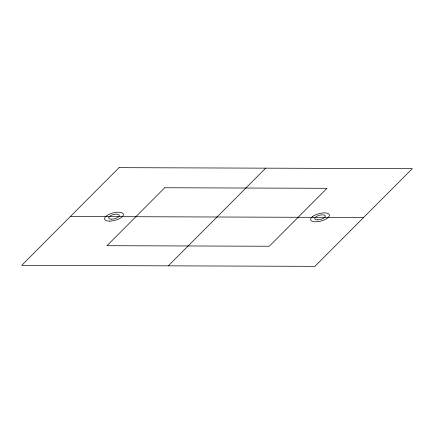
<?xml version="1.0" encoding="UTF-8"?>
<svg xmlns="http://www.w3.org/2000/svg" width="434" height="434" viewBox="0 0 434 434"><rect width="100%" height="100%" fill="white"/><g stroke="black" fill="none" stroke-linecap="round" stroke-linejoin="round"><path stroke-width="0.65" d="M168.316 265.841L265.684 168.159M70.384 216.506L363.616 217.494M119.068 167.665L21.7 265.353L314.932 266.335L412.3 168.647L119.068 167.665M164.719 187.759L106.965 245.698L269.281 246.241L327.035 188.302L164.719 187.759M312.458 216.631L311.249 217.797A9.716 3.846 -14.8 0 0 315.366 221.812A9.716 3.846 -14.8 0 0 327.561 218.058L328.771 216.892A9.716 3.846 -14.8 0 0 324.654 212.877A9.716 3.846 -14.8 0 0 312.458 216.631M109.536 221.123A9.716 3.846 -14.8 0 0 123.43 214.445A9.716 3.846 -14.8 0 0 109.005 214.396A9.716 3.846 -14.8 0 0 109.536 221.123M317.498 219.864A5.479 2.165 -14.8 0 0 325.332 216.099A5.479 2.165 -14.8 0 0 317.2 216.072A5.479 2.165 -14.8 0 0 317.498 219.864M111.478 219.175A5.479 2.165 -14.8 0 0 119.312 215.41A5.479 2.165 -14.8 0 0 111.18 215.383A5.479 2.165 -14.8 0 0 111.478 219.175"/></g></svg>
